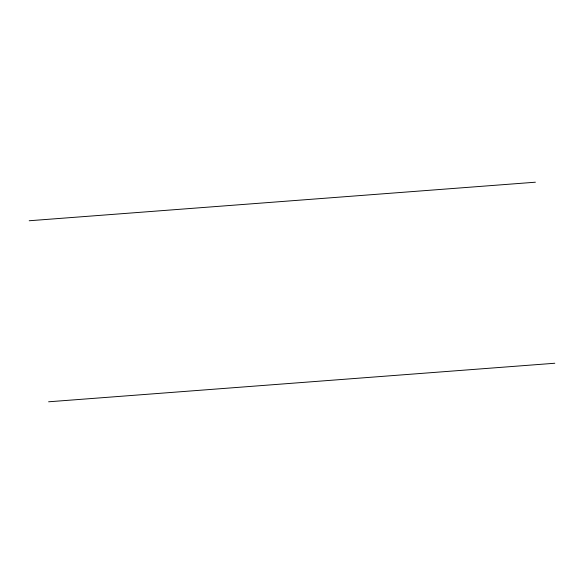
<?xml version="1.0" encoding="UTF-8"?>
<svg xmlns="http://www.w3.org/2000/svg" width="584" height="584" viewBox="0 0 584 584"><rect width="100%" height="100%" fill="white"/><g stroke="black" fill="none" stroke-linecap="round" stroke-linejoin="round"><path stroke-width="0.88" d="M29.2 220.752L535.397 182.208M48.603 401.792L554.8 363.248"/></g></svg>
